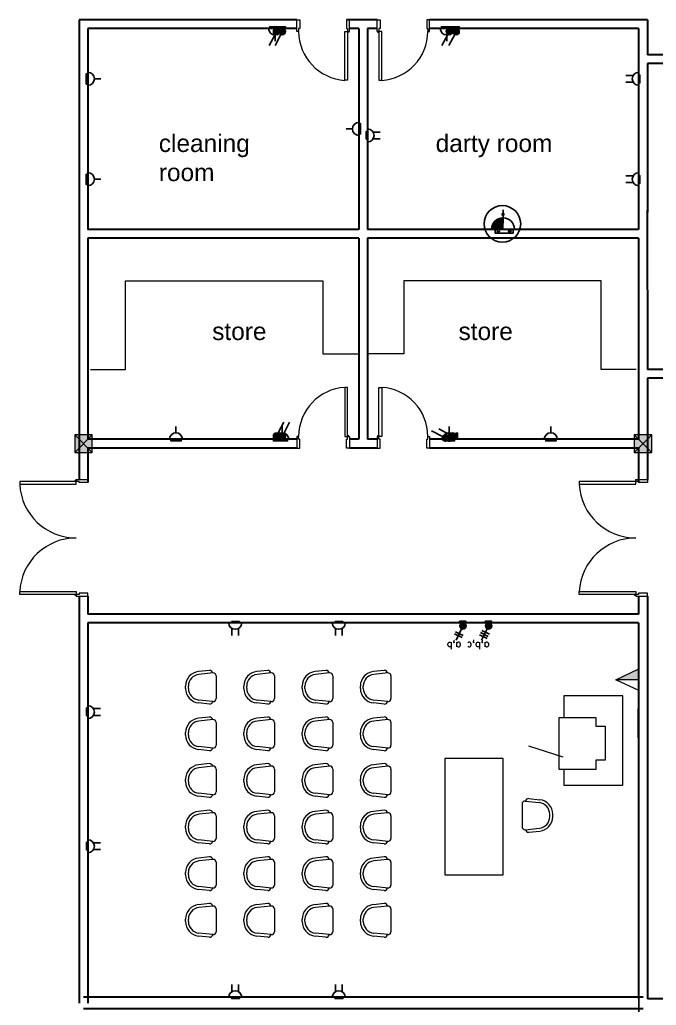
# Model space of a CAD drawing. Extents: x -15 to 148, y 313 to 399.
# Drawn here: x 16.3 to 27.23, y 348.56 to 365.48 of the extents above; entities that cross this region are included whole.
import ezdxf

# ---------------------------------------------------------------- set-up
doc = ezdxf.new("R2010")
doc.units = 0
doc.header["$LTSCALE"] = 0.15
doc.layers.get('0').update_dxf_attribs({"color": 252})
for name, color, linetype in [('0 BDH', 252, 'Continuous'), ('0 NAMES', 252, 'Continuous'), ('0 sockets', 252, 'Continuous'), ('0 sound', 252, 'Continuous'), ('d1', 252, 'Continuous'), ('E- Power- SYM', 4, 'Continuous'), ('E-SOCK', 2, 'Continuous'), ('E-TEXT', 3, 'Continuous'), ('grocol', 252, 'Continuous'), ('Lighting Swiches Layer', 4, 'Continuous'), ('XREF', 8, 'Continuous')]:
    doc.layers.add(name, color=color, linetype=linetype)
for name, color, linetype, lineweight in [('anal', 252, 'Continuous', 20), ('DOOR', 252, 'Continuous', 20), ('elev', 252, 'Continuous', 9), ('FUR', 252, 'Continuous', 9), ('sofa', 252, 'Continuous', 9), ('T-STRUCTURED', 7, 'Continuous', 0), ('wall', 252, 'Continuous', 30)]:
    doc.layers.add(name, color=color, linetype=linetype, lineweight=lineweight)
doc.styles.add('E80', font='simplex.shx', dxfattribs={"height": 200})
pattern_1 = [(0, (0, 0), (0, 6.985), [5.08, -1.905]), (90, (0, 0), (-6.985, 4e-16), [5.08, -1.905])]

# ---------------------------------------------------------------- blocks, each defined once
blk = doc.blocks.new('ARCH')
at = {"layer": 'anal'}
for points in [[(17.55, 358.35), (17.25, 358.35), (17.25, 358.05), (17.55, 358.05)], [(27.15, 358.35), (26.85, 358.35), (26.85, 358.05), (27.15, 358.05)]]:
    blk.add_hatch(color=256, dxfattribs=at).paths.add_polyline_path(points)
for p, q in [((17.25, 358.35), (17.55, 358.05)), ((17.55, 358.35), (17.25, 358.05)), ((17.55, 358.35), (17.25, 358.35)), ((17.25, 358.35), (17.25, 358.05)), ((17.55, 358.05), (17.55, 358.35)), ((26.85, 358.35), (27.15, 358.05)), ((27.15, 358.35), (26.85, 358.05)), ((27.15, 358.35), (26.85, 358.35)), ((26.85, 358.35), (26.85, 358.05)), ((27.15, 358.05), (27.15, 358.35)), ((17.25, 358.05), (17.55, 358.05)), ((26.85, 358.05), (27.15, 358.05))]:
    blk.add_line(p, q, dxfattribs=at)
at = {"layer": 'DOOR'}
for points in [[(21.091, 365.275), (21.061, 365.275), (21.061, 365.475), (21.111, 365.475), (21.111, 365.325), (21.091, 365.325)], [(21.931, 365.275), (21.961, 365.275), (21.961, 365.475), (21.911, 365.475), (21.911, 365.325), (21.931, 365.325)], [(22.469, 365.275), (22.439, 365.275), (22.439, 365.475), (22.489, 365.475), (22.489, 365.325), (22.469, 365.325)], [(23.309, 365.275), (23.339, 365.275), (23.339, 365.475), (23.289, 365.475), (23.289, 365.325), (23.309, 365.325)], [(21.931, 365.275), (21.931, 364.435), (21.883, 364.435), (21.883, 365.275)], [(22.469, 365.275), (22.469, 364.435), (22.517, 364.435), (22.517, 365.275)], [(21.931, 358.325), (21.931, 359.165), (21.883, 359.165), (21.883, 358.325)], [(22.469, 358.325), (22.469, 359.165), (22.517, 359.165), (22.517, 358.325)], [(21.091, 358.325), (21.061, 358.325), (21.061, 358.125), (21.111, 358.125), (21.111, 358.275), (21.091, 358.275)], [(21.931, 358.325), (21.961, 358.325), (21.961, 358.125), (21.911, 358.125), (21.911, 358.275), (21.931, 358.275)], [(22.469, 358.325), (22.439, 358.325), (22.439, 358.125), (22.489, 358.125), (22.489, 358.275), (22.469, 358.275)], [(23.309, 358.325), (23.339, 358.325), (23.339, 358.125), (23.289, 358.125), (23.289, 358.275), (23.309, 358.275)], [(17.275, 357.553), (16.305, 357.553), (16.305, 357.503), (17.275, 357.503)], [(17.275, 357.553), (17.275, 357.583), (17.475, 357.583), (17.475, 357.533), (17.325, 357.533), (17.325, 357.553)], [(26.875, 357.553), (25.905, 357.553), (25.905, 357.503), (26.875, 357.503)], [(26.875, 357.553), (26.875, 357.583), (27.075, 357.583), (27.075, 357.533), (26.925, 357.533), (26.925, 357.553)], [(17.275, 355.613), (16.305, 355.613), (16.305, 355.663), (17.275, 355.663)], [(17.275, 355.613), (17.275, 355.583), (17.475, 355.583), (17.475, 355.633), (17.325, 355.633), (17.325, 355.613)], [(26.875, 355.613), (25.905, 355.613), (25.905, 355.663), (26.875, 355.663)], [(26.875, 355.613), (26.875, 355.583), (27.075, 355.583), (27.075, 355.633), (26.925, 355.633), (26.925, 355.613)]]:
    blk.add_lwpolyline(points, close=True, dxfattribs=at)
for centre in [(21.941, 365.265), (22.459, 365.265), (21.941, 358.335), (22.459, 358.335), (17.265, 357.563), (17.265, 355.603), (26.865, 355.603)]:
    blk.add_circle(centre, 0.01, dxfattribs=at)
for centre, radius, start, end in [((21.936, 365.278), 0.845, 180.2218, 266.3889), ((22.464, 365.278), 0.845, 273.6111, 359.7782), ((21.936, 358.322), 0.845, 93.6111, 179.7782), ((22.464, 358.322), 0.845, 0.2218, 86.3889), ((17.275, 357.553), 0.971, 182.9508, 270), ((26.875, 357.553), 0.971, 182.9508, 270), ((17.275, 355.611), 0.971, 90, 177.0492), ((26.875, 355.611), 0.971, 90, 177.0492)]:
    blk.add_arc(centre, radius, start, end, dxfattribs=at)
at = {"layer": 'elev', "ltscale": 0.5}
for p, q in [((26.651, 353.873), (25.642, 353.873)), ((25.642, 353.873), (25.642, 353.493)), ((26.651, 352.339), (26.651, 353.873)), ((25.555, 353.493), (25.555, 352.617)), ((26.198, 353.493), (25.555, 353.493)), ((26.198, 353.347), (26.198, 353.493)), ((26.359, 353.347), (26.198, 353.347)), ((26.359, 352.777), (26.359, 353.347)), ((25.628, 352.821), (25.043, 353.011)), ((26.198, 352.777), (26.359, 352.777)), ((26.198, 352.617), (26.198, 352.777)), ((25.555, 352.617), (26.198, 352.617)), ((25.642, 352.617), (25.642, 352.339)), ((25.642, 352.339), (26.651, 352.339))]:
    blk.add_line(p, q, dxfattribs=at)
at = {"layer": 'FUR'}
for p, q in [((19.56, 354.309), (19.373, 354.289)), ((19.621, 354.266), (19.379, 354.24)), ((19.675, 354.216), (19.675, 353.825)), ((20.56, 354.309), (20.373, 354.289)), ((20.621, 354.266), (20.379, 354.24)), ((20.675, 354.216), (20.675, 353.825)), ((21.56, 354.309), (21.373, 354.289)), ((21.621, 354.266), (21.379, 354.24)), ((21.675, 354.216), (21.675, 353.825)), ((22.56, 354.309), (22.373, 354.289)), ((22.621, 354.266), (22.379, 354.24)), ((22.675, 354.216), (22.675, 353.825)), ((19.15, 354), (19.15, 354.041)), ((19.2, 354), (19.2, 354.041)), ((20.15, 354), (20.15, 354.041)), ((20.2, 354), (20.2, 354.041)), ((21.15, 354), (21.15, 354.041)), ((21.2, 354), (21.2, 354.041)), ((22.15, 354), (22.15, 354.041)), ((22.2, 354), (22.2, 354.041)), ((19.56, 353.731), (19.373, 353.751)), ((19.621, 353.775), (19.379, 353.801)), ((20.56, 353.731), (20.373, 353.751)), ((20.621, 353.775), (20.379, 353.801)), ((21.56, 353.731), (21.373, 353.751)), ((21.621, 353.775), (21.379, 353.801)), ((22.56, 353.731), (22.373, 353.751)), ((22.621, 353.775), (22.379, 353.801)), ((19.56, 353.509), (19.373, 353.489)), ((20.56, 353.509), (20.373, 353.489)), ((21.56, 353.509), (21.373, 353.489)), ((22.56, 353.509), (22.373, 353.489)), ((19.621, 353.466), (19.379, 353.44)), ((19.675, 353.416), (19.675, 353.025)), ((20.621, 353.466), (20.379, 353.44)), ((20.675, 353.416), (20.675, 353.025)), ((21.621, 353.466), (21.379, 353.44)), ((21.675, 353.416), (21.675, 353.025)), ((22.621, 353.466), (22.379, 353.44)), ((22.675, 353.416), (22.675, 353.025)), ((19.15, 353.2), (19.15, 353.241)), ((19.2, 353.2), (19.2, 353.241)), ((20.15, 353.2), (20.15, 353.241)), ((20.2, 353.2), (20.2, 353.241)), ((21.15, 353.2), (21.15, 353.241)), ((21.2, 353.2), (21.2, 353.241)), ((22.15, 353.2), (22.15, 353.241)), ((22.2, 353.2), (22.2, 353.241)), ((19.621, 352.975), (19.379, 353.001)), ((20.621, 352.975), (20.379, 353.001)), ((21.621, 352.975), (21.379, 353.001)), ((22.621, 352.975), (22.379, 353.001)), ((19.56, 352.931), (19.373, 352.951)), ((20.56, 352.931), (20.373, 352.951)), ((21.56, 352.931), (21.373, 352.951)), ((22.56, 352.931), (22.373, 352.951)), ((23.6, 352.8), (23.6, 350.8)), ((24.6, 352.8), (23.6, 352.8)), ((24.6, 350.8), (24.6, 352.8)), ((19.56, 352.709), (19.373, 352.689)), ((19.621, 352.666), (19.379, 352.64)), ((20.56, 352.709), (20.373, 352.689)), ((20.621, 352.666), (20.379, 352.64)), ((21.56, 352.709), (21.373, 352.689)), ((21.621, 352.666), (21.379, 352.64)), ((22.56, 352.709), (22.373, 352.689)), ((22.621, 352.666), (22.379, 352.64)), ((19.675, 352.616), (19.675, 352.225)), ((20.675, 352.616), (20.675, 352.225)), ((21.675, 352.616), (21.675, 352.225)), ((22.675, 352.616), (22.675, 352.225)), ((19.15, 352.4), (19.15, 352.441)), ((19.2, 352.4), (19.2, 352.441)), ((20.15, 352.4), (20.15, 352.441)), ((20.2, 352.4), (20.2, 352.441)), ((21.15, 352.4), (21.15, 352.441)), ((21.2, 352.4), (21.2, 352.441)), ((22.15, 352.4), (22.15, 352.441)), ((22.2, 352.4), (22.2, 352.441)), ((19.56, 352.131), (19.373, 352.151)), ((19.621, 352.175), (19.379, 352.201)), ((20.56, 352.131), (20.373, 352.151)), ((20.621, 352.175), (20.379, 352.201)), ((21.56, 352.131), (21.373, 352.151)), ((21.621, 352.175), (21.379, 352.201)), ((22.56, 352.131), (22.373, 352.151)), ((22.621, 352.175), (22.379, 352.201)), ((24.925, 352.016), (24.925, 351.625)), ((24.979, 352.066), (25.221, 352.04)), ((25.04, 352.109), (25.227, 352.089)), ((19.56, 351.909), (19.373, 351.889)), ((19.621, 351.866), (19.379, 351.84)), ((19.675, 351.816), (19.675, 351.425)), ((20.56, 351.909), (20.373, 351.889)), ((20.621, 351.866), (20.379, 351.84)), ((20.675, 351.816), (20.675, 351.425)), ((21.56, 351.909), (21.373, 351.889)), ((21.621, 351.866), (21.379, 351.84)), ((21.675, 351.816), (21.675, 351.425)), ((22.56, 351.909), (22.373, 351.889)), ((22.621, 351.866), (22.379, 351.84)), ((22.675, 351.816), (22.675, 351.425)), ((25.4, 351.8), (25.4, 351.841)), ((25.45, 351.8), (25.45, 351.841)), ((19.15, 351.6), (19.15, 351.641)), ((19.2, 351.6), (19.2, 351.641)), ((20.15, 351.6), (20.15, 351.641)), ((20.2, 351.6), (20.2, 351.641)), ((21.15, 351.6), (21.15, 351.641)), ((21.2, 351.6), (21.2, 351.641)), ((22.15, 351.6), (22.15, 351.641)), ((22.2, 351.6), (22.2, 351.641)), ((24.979, 351.575), (25.221, 351.601)), ((25.04, 351.531), (25.227, 351.551)), ((19.56, 351.331), (19.373, 351.351)), ((19.621, 351.375), (19.379, 351.401)), ((20.56, 351.331), (20.373, 351.351)), ((20.621, 351.375), (20.379, 351.401)), ((21.56, 351.331), (21.373, 351.351)), ((21.621, 351.375), (21.379, 351.401)), ((22.56, 351.331), (22.373, 351.351)), ((22.621, 351.375), (22.379, 351.401)), ((19.56, 351.109), (19.373, 351.089)), ((20.56, 351.109), (20.373, 351.089)), ((21.56, 351.109), (21.373, 351.089)), ((22.56, 351.109), (22.373, 351.089)), ((19.621, 351.066), (19.379, 351.04)), ((19.675, 351.016), (19.675, 350.625)), ((20.621, 351.066), (20.379, 351.04)), ((20.675, 351.016), (20.675, 350.625)), ((21.621, 351.066), (21.379, 351.04)), ((21.675, 351.016), (21.675, 350.625)), ((22.621, 351.066), (22.379, 351.04)), ((22.675, 351.016), (22.675, 350.625)), ((19.15, 350.8), (19.15, 350.841)), ((19.2, 350.8), (19.2, 350.841)), ((20.15, 350.8), (20.15, 350.841)), ((20.2, 350.8), (20.2, 350.841)), ((21.15, 350.8), (21.15, 350.841)), ((21.2, 350.8), (21.2, 350.841)), ((22.15, 350.8), (22.15, 350.841)), ((22.2, 350.8), (22.2, 350.841)), ((23.6, 350.8), (24.6, 350.8)), ((19.621, 350.575), (19.379, 350.601)), ((20.621, 350.575), (20.379, 350.601)), ((21.621, 350.575), (21.379, 350.601)), ((22.621, 350.575), (22.379, 350.601)), ((19.56, 350.531), (19.373, 350.551)), ((20.56, 350.531), (20.373, 350.551)), ((21.56, 350.531), (21.373, 350.551)), ((22.56, 350.531), (22.373, 350.551)), ((19.56, 350.309), (19.373, 350.289)), ((19.621, 350.266), (19.379, 350.24)), ((20.56, 350.309), (20.373, 350.289)), ((20.621, 350.266), (20.379, 350.24)), ((21.56, 350.309), (21.373, 350.289)), ((21.621, 350.266), (21.379, 350.24)), ((22.56, 350.309), (22.373, 350.289)), ((22.621, 350.266), (22.379, 350.24)), ((19.675, 350.216), (19.675, 349.825)), ((20.675, 350.216), (20.675, 349.825)), ((21.675, 350.216), (21.675, 349.825)), ((22.675, 350.216), (22.675, 349.825)), ((19.15, 350), (19.15, 350.041)), ((19.2, 350), (19.2, 350.041)), ((20.15, 350), (20.15, 350.041)), ((20.2, 350), (20.2, 350.041)), ((21.15, 350), (21.15, 350.041)), ((21.2, 350), (21.2, 350.041)), ((22.15, 350), (22.15, 350.041)), ((22.2, 350), (22.2, 350.041)), ((19.56, 349.731), (19.373, 349.751)), ((19.621, 349.775), (19.379, 349.801)), ((20.56, 349.731), (20.373, 349.751)), ((20.621, 349.775), (20.379, 349.801)), ((21.56, 349.731), (21.373, 349.751)), ((21.621, 349.775), (21.379, 349.801)), ((22.56, 349.731), (22.373, 349.751)), ((22.621, 349.775), (22.379, 349.801))]:
    blk.add_line(p, q, dxfattribs=at)
for centre, radius, start, end in [((19.4, 354.041), 0.25, 96.143, 180), ((19.4, 354.041), 0.2, 96.143, 180), ((19.565, 354.26), 0.05, 0, 96.143), ((19.625, 354.216), 0.05, 0, 94.9697), ((20.4, 354.041), 0.25, 96.143, 180), ((20.4, 354.041), 0.2, 96.143, 180), ((20.565, 354.26), 0.05, 0, 96.143), ((20.625, 354.216), 0.05, 0, 94.9697), ((21.4, 354.041), 0.25, 96.143, 180), ((21.4, 354.041), 0.2, 96.143, 180), ((21.565, 354.26), 0.05, 0, 96.143), ((21.625, 354.216), 0.05, 0, 94.9697), ((22.4, 354.041), 0.25, 96.143, 180), ((22.4, 354.041), 0.2, 96.143, 180), ((22.565, 354.26), 0.05, 0, 96.143), ((22.625, 354.216), 0.05, 0, 94.9697), ((19.4, 354), 0.25, 180, 263.857), ((19.4, 354), 0.2, 180, 263.857), ((20.4, 354), 0.25, 180, 263.857), ((20.4, 354), 0.2, 180, 263.857), ((21.4, 354), 0.25, 180, 263.857), ((21.4, 354), 0.2, 180, 263.857), ((22.4, 354), 0.25, 180, 263.857), ((22.4, 354), 0.2, 180, 263.857), ((19.625, 353.825), 0.05, 265.0303, 0), ((20.625, 353.825), 0.05, 265.0303, 0), ((21.625, 353.825), 0.05, 265.0303, 0), ((22.625, 353.825), 0.05, 265.0303, 0), ((19.565, 353.781), 0.05, 263.857, 0), ((20.565, 353.781), 0.05, 263.857, 0), ((21.565, 353.781), 0.05, 263.857, 0), ((22.565, 353.781), 0.05, 263.857, 0), ((19.4, 353.241), 0.25, 96.143, 180), ((19.565, 353.46), 0.05, 0, 96.143), ((20.4, 353.241), 0.25, 96.143, 180), ((20.565, 353.46), 0.05, 0, 96.143), ((21.4, 353.241), 0.25, 96.143, 180), ((21.565, 353.46), 0.05, 0, 96.143), ((22.4, 353.241), 0.25, 96.143, 180), ((22.565, 353.46), 0.05, 0, 96.143), ((19.4, 353.241), 0.2, 96.143, 180), ((19.625, 353.416), 0.05, 0, 94.9697), ((20.4, 353.241), 0.2, 96.143, 180), ((20.625, 353.416), 0.05, 0, 94.9697), ((21.4, 353.241), 0.2, 96.143, 180), ((21.625, 353.416), 0.05, 0, 94.9697), ((22.4, 353.241), 0.2, 96.143, 180), ((22.625, 353.416), 0.05, 0, 94.9697), ((19.4, 353.2), 0.25, 180, 263.857), ((19.4, 353.2), 0.2, 180, 263.857), ((20.4, 353.2), 0.25, 180, 263.857), ((20.4, 353.2), 0.2, 180, 263.857), ((21.4, 353.2), 0.25, 180, 263.857), ((21.4, 353.2), 0.2, 180, 263.857), ((22.4, 353.2), 0.25, 180, 263.857), ((22.4, 353.2), 0.2, 180, 263.857), ((19.565, 352.981), 0.05, 263.857, 0), ((19.625, 353.025), 0.05, 265.0303, 0), ((20.565, 352.981), 0.05, 263.857, 0), ((20.625, 353.025), 0.05, 265.0303, 0), ((21.565, 352.981), 0.05, 263.857, 0), ((21.625, 353.025), 0.05, 265.0303, 0), ((22.565, 352.981), 0.05, 263.857, 0), ((22.625, 353.025), 0.05, 265.0303, 0), ((19.4, 352.441), 0.25, 96.143, 180), ((19.4, 352.441), 0.2, 96.143, 180), ((19.565, 352.66), 0.05, 0, 96.143), ((19.625, 352.616), 0.05, 0, 94.9697), ((20.4, 352.441), 0.25, 96.143, 180), ((20.4, 352.441), 0.2, 96.143, 180), ((20.565, 352.66), 0.05, 0, 96.143), ((20.625, 352.616), 0.05, 0, 94.9697), ((21.4, 352.441), 0.25, 96.143, 180), ((21.4, 352.441), 0.2, 96.143, 180), ((21.565, 352.66), 0.05, 0, 96.143), ((21.625, 352.616), 0.05, 0, 94.9697), ((22.4, 352.441), 0.25, 96.143, 180), ((22.4, 352.441), 0.2, 96.143, 180), ((22.565, 352.66), 0.05, 0, 96.143), ((22.625, 352.616), 0.05, 0, 94.9697), ((19.4, 352.4), 0.25, 180, 263.857), ((19.4, 352.4), 0.2, 180, 263.857), ((20.4, 352.4), 0.25, 180, 263.857), ((20.4, 352.4), 0.2, 180, 263.857), ((21.4, 352.4), 0.25, 180, 263.857), ((21.4, 352.4), 0.2, 180, 263.857), ((22.4, 352.4), 0.25, 180, 263.857), ((22.4, 352.4), 0.2, 180, 263.857), ((19.565, 352.181), 0.05, 263.857, 0), ((19.625, 352.225), 0.05, 265.0303, 0), ((20.565, 352.181), 0.05, 263.857, 0), ((20.625, 352.225), 0.05, 265.0303, 0), ((21.565, 352.181), 0.05, 263.857, 0), ((21.625, 352.225), 0.05, 265.0303, 0), ((22.565, 352.181), 0.05, 263.857, 0), ((22.625, 352.225), 0.05, 265.0303, 0), ((24.975, 352.016), 0.05, 85.0303, 180), ((25.035, 352.06), 0.05, 83.857, 180), ((25.2, 351.841), 0.2, 0, 83.857), ((25.2, 351.841), 0.25, 0, 83.857), ((19.4, 351.641), 0.25, 96.143, 180), ((19.4, 351.641), 0.2, 96.143, 180), ((19.565, 351.86), 0.05, 0, 96.143), ((19.625, 351.816), 0.05, 0, 94.9697), ((20.4, 351.641), 0.25, 96.143, 180), ((20.4, 351.641), 0.2, 96.143, 180), ((20.565, 351.86), 0.05, 0, 96.143), ((20.625, 351.816), 0.05, 0, 94.9697), ((21.4, 351.641), 0.25, 96.143, 180), ((21.4, 351.641), 0.2, 96.143, 180), ((21.565, 351.86), 0.05, 0, 96.143), ((21.625, 351.816), 0.05, 0, 94.9697), ((22.4, 351.641), 0.25, 96.143, 180), ((22.4, 351.641), 0.2, 96.143, 180), ((22.565, 351.86), 0.05, 0, 96.143), ((22.625, 351.816), 0.05, 0, 94.9697), ((25.2, 351.8), 0.2, 276.143, 0), ((25.2, 351.8), 0.25, 276.143, 0), ((24.975, 351.625), 0.05, 180, 274.9697), ((19.4, 351.6), 0.25, 180, 263.857), ((19.4, 351.6), 0.2, 180, 263.857), ((20.4, 351.6), 0.25, 180, 263.857), ((20.4, 351.6), 0.2, 180, 263.857), ((21.4, 351.6), 0.25, 180, 263.857), ((21.4, 351.6), 0.2, 180, 263.857), ((22.4, 351.6), 0.25, 180, 263.857), ((22.4, 351.6), 0.2, 180, 263.857), ((25.035, 351.581), 0.05, 180, 276.143), ((19.565, 351.381), 0.05, 263.857, 0), ((19.625, 351.425), 0.05, 265.0303, 0), ((20.565, 351.381), 0.05, 263.857, 0), ((20.625, 351.425), 0.05, 265.0303, 0), ((21.565, 351.381), 0.05, 263.857, 0), ((21.625, 351.425), 0.05, 265.0303, 0), ((22.565, 351.381), 0.05, 263.857, 0), ((22.625, 351.425), 0.05, 265.0303, 0), ((19.565, 351.06), 0.05, 0, 96.143), ((20.565, 351.06), 0.05, 0, 96.143), ((21.565, 351.06), 0.05, 0, 96.143), ((22.565, 351.06), 0.05, 0, 96.143), ((19.4, 350.841), 0.25, 96.143, 180), ((19.4, 350.841), 0.2, 96.143, 180), ((19.625, 351.016), 0.05, 0, 94.9697), ((20.4, 350.841), 0.25, 96.143, 180), ((20.4, 350.841), 0.2, 96.143, 180), ((20.625, 351.016), 0.05, 0, 94.9697), ((21.4, 350.841), 0.25, 96.143, 180), ((21.4, 350.841), 0.2, 96.143, 180), ((21.625, 351.016), 0.05, 0, 94.9697), ((22.4, 350.841), 0.25, 96.143, 180), ((22.4, 350.841), 0.2, 96.143, 180), ((22.625, 351.016), 0.05, 0, 94.9697), ((19.4, 350.8), 0.25, 180, 263.857), ((19.4, 350.8), 0.2, 180, 263.857), ((20.4, 350.8), 0.25, 180, 263.857), ((20.4, 350.8), 0.2, 180, 263.857), ((21.4, 350.8), 0.25, 180, 263.857), ((21.4, 350.8), 0.2, 180, 263.857), ((22.4, 350.8), 0.25, 180, 263.857), ((22.4, 350.8), 0.2, 180, 263.857), ((19.625, 350.625), 0.05, 265.0303, 0), ((20.625, 350.625), 0.05, 265.0303, 0), ((21.625, 350.625), 0.05, 265.0303, 0), ((22.625, 350.625), 0.05, 265.0303, 0), ((19.565, 350.581), 0.05, 263.857, 0), ((20.565, 350.581), 0.05, 263.857, 0), ((21.565, 350.581), 0.05, 263.857, 0), ((22.565, 350.581), 0.05, 263.857, 0), ((19.4, 350.041), 0.25, 96.143, 180), ((19.565, 350.26), 0.05, 0, 96.143), ((19.625, 350.216), 0.05, 0, 94.9697), ((20.4, 350.041), 0.25, 96.143, 180), ((20.565, 350.26), 0.05, 0, 96.143), ((20.625, 350.216), 0.05, 0, 94.9697), ((21.4, 350.041), 0.25, 96.143, 180), ((21.565, 350.26), 0.05, 0, 96.143), ((21.625, 350.216), 0.05, 0, 94.9697), ((22.4, 350.041), 0.25, 96.143, 180), ((22.565, 350.26), 0.05, 0, 96.143), ((22.625, 350.216), 0.05, 0, 94.9697), ((19.4, 350.041), 0.2, 96.143, 180), ((20.4, 350.041), 0.2, 96.143, 180), ((21.4, 350.041), 0.2, 96.143, 180), ((22.4, 350.041), 0.2, 96.143, 180), ((19.4, 350), 0.25, 180, 263.857), ((19.4, 350), 0.2, 180, 263.857), ((20.4, 350), 0.25, 180, 263.857), ((20.4, 350), 0.2, 180, 263.857), ((21.4, 350), 0.25, 180, 263.857), ((21.4, 350), 0.2, 180, 263.857), ((22.4, 350), 0.25, 180, 263.857), ((22.4, 350), 0.2, 180, 263.857), ((19.565, 349.781), 0.05, 263.857, 0), ((19.625, 349.825), 0.05, 265.0303, 0), ((20.565, 349.781), 0.05, 263.857, 0), ((20.625, 349.825), 0.05, 265.0303, 0), ((21.565, 349.781), 0.05, 263.857, 0), ((21.625, 349.825), 0.05, 265.0303, 0), ((22.565, 349.781), 0.05, 263.857, 0), ((22.625, 349.825), 0.05, 265.0303, 0)]:
    blk.add_arc(centre, radius, start, end, dxfattribs=at)
at = {"layer": 'grocol', "ltscale": 0.5}
blk.add_line((26.927, 344.826), (26.927, 348.67), dxfattribs=at)
at = {"layer": 'sofa'}
for p, q in [((18.12, 360.992), (21.506, 360.992)), ((18.12, 359.471), (18.12, 360.992)), ((21.506, 360.992), (21.506, 359.743)), ((22.894, 360.992), (22.894, 359.743)), ((26.28, 360.992), (22.894, 360.992)), ((26.28, 359.471), (26.28, 360.992)), ((21.506, 359.743), (22.125, 359.743)), ((22.894, 359.743), (22.275, 359.743)), ((17.52, 359.471), (18.12, 359.471)), ((26.88, 359.471), (26.28, 359.471))]:
    blk.add_line(p, q, dxfattribs=at)
at = {"layer": 'wall'}
for p, q in [((17.325, 365.475), (17.325, 357.583)), ((21.061, 365.475), (17.325, 365.475)), ((17.475, 365.325), (17.475, 361.875)), ((21.061, 365.325), (17.475, 365.325)), ((17.475, 365.325), (17.475, 364.275)), ((22.439, 365.475), (21.911, 365.475)), ((22.125, 365.325), (21.961, 365.325)), ((22.125, 365.325), (22.125, 361.875)), ((22.275, 365.325), (22.275, 361.875)), ((22.439, 365.325), (22.275, 365.325)), ((22.439, 365.325), (22.275, 365.325)), ((27.075, 365.475), (23.339, 365.475)), ((23.925, 365.325), (23.339, 365.325)), ((23.925, 365.325), (23.339, 365.325)), ((26.925, 365.325), (23.339, 365.325)), ((26.925, 365.325), (26.925, 361.875)), ((26.925, 365.325), (26.925, 361.875)), ((27.075, 365.475), (27, 365.475)), ((27.075, 365.475), (27.075, 364.875)), ((27.075, 365.325), (27.075, 364.875)), ((27.499, 364.875), (27.075, 364.875)), ((27.075, 364.725), (27.075, 363.075)), ((27.075, 364.725), (27.075, 362.175)), ((27.499, 364.725), (27.075, 364.725)), ((17.475, 364.125), (17.475, 361.875)), ((26.925, 364.125), (26.925, 361.875)), ((27.074, 362.204), (27.075, 359.475)), ((22.125, 361.875), (17.475, 361.875)), ((26.925, 361.875), (22.275, 361.875)), ((22.125, 361.725), (17.475, 361.725)), ((17.475, 361.725), (17.475, 360.675)), ((17.475, 361.725), (17.475, 358.275)), ((22.125, 361.725), (22.125, 358.275)), ((26.925, 361.725), (22.275, 361.725)), ((22.275, 361.725), (22.275, 358.275)), ((26.925, 361.725), (26.925, 360.675)), ((26.925, 361.725), (26.925, 358.275)), ((27.549, 359.475), (27.075, 359.475)), ((27.499, 359.325), (27.075, 359.325)), ((27.075, 359.325), (27.075, 358.275)), ((21.061, 358.275), (17.475, 358.275)), ((22.125, 358.275), (21.961, 358.275)), ((22.439, 358.275), (22.275, 358.275)), ((23.925, 358.275), (23.339, 358.275)), ((26.925, 358.275), (23.911, 358.275)), ((27.075, 358.282), (27.075, 357.583)), ((27.075, 358.282), (27.075, 357.583)), ((21.061, 358.125), (17.475, 358.125)), ((17.475, 358.125), (17.475, 357.533)), ((22.439, 358.125), (21.961, 358.125)), ((23.925, 358.125), (23.339, 358.125)), ((26.925, 358.125), (23.917, 358.125)), ((26.925, 358.125), (26.925, 357.533)), ((26.925, 358.125), (26.925, 357.533)), ((17.325, 355.583), (17.325, 348.6)), ((17.475, 355.583), (17.475, 355.275)), ((26.925, 355.583), (26.925, 355.275)), ((27.075, 355.583), (27.075, 348.675)), ((26.925, 355.451), (26.925, 355.275)), ((27.075, 355.401), (27.075, 352.8)), ((23.925, 355.275), (17.475, 355.275)), ((26.925, 355.275), (23.858, 355.275)), ((24, 355.125), (17.475, 355.125)), ((17.475, 355.125), (17.475, 348.6)), ((26.925, 355.125), (24, 355.125)), ((26.925, 355.125), (26.925, 354.525)), ((26.925, 355.125), (26.925, 354.525)), ((26.925, 354.525), (26.925, 353.75)), ((26.925, 354.525), (26.925, 353.75)), ((26.925, 353.823), (26.925, 352.983)), ((26.925, 353.65), (26.925, 353.15)), ((26.925, 353.15), (26.925, 353.65)), ((26.925, 353.65), (26.925, 353.15)), ((26.925, 353.65), (26.925, 353.15)), ((26.925, 353.05), (26.925, 348.675)), ((26.925, 353.05), (26.925, 352.8)), ((27, 348.7), (17.4, 348.7)), ((29.925, 348.675), (27.075, 348.675)), ((27, 348.5), (17.4, 348.5))]:
    blk.add_line(p, q, dxfattribs=at)
at = {"layer": 'd1', "char_height": 0.3, "width": 2.4256, "attachment_point": 1}
for s, insert in [('{\\fArial|b0|i0|c0|p34;cleaning room}', (18.692, 363.505)), ('{\\fArial|b0|i0|c0|p34;darty room}', (23.442, 363.505)), ('{\\fArial|b0|i0|c0|p34;store}', (19.608, 360.278)), ('{\\fArial|b0|i0|c0|p34;store}', (23.835, 360.278))]:
    blk.add_mtext(s, dxfattribs=dict(at, insert=insert))
blk = doc.blocks.new('s')
at = {"layer": '0 BDH', "linetype": 'ByBlock'}
h = blk.add_hatch(dxfattribs=at)
h.set_pattern_fill('ANGLE', color=2)
h.set_pattern_definition([(0, (-147.759, -393.318), (0, 6.985), [5.08, -1.905]), (90, (-147.759, -393.318), (-6.985, 4e-16), [5.08, -1.905])])
h.paths.add_polyline_path([(0.073, 0.002, 1), (0.054, 0.002, 1)])
at = {"layer": '0 BDH', "color": 6, "linetype": 'ByBlock'}
blk.add_lwpolyline([(-0.089, 0.015), (0.089, 0.015), (0.089, -0.015), (-0.089, -0.015)], close=True, dxfattribs=at)
for centre in [(-0.064, 0.002), (0.064, 0.002)]:
    blk.add_circle(centre, 0.00918, dxfattribs=at)
blk = doc.blocks.new('*U178')
at = {"layer": 'E-SOCK'}
for p, q in [((-0.077, -0.021), (-0.077, 0.142)), ((0.077, -0.021), (0.077, 0.142)), ((-0.223, -0.149), (0.223, -0.149))]:
    blk.add_line(p, q, dxfattribs=at)
blk.add_arc((0, -0.149), 0.149, 0, 180, dxfattribs=at)
at = {"layer": '0 BDH', "color": 6, "linetype": 'ByBlock'}
blk.add_blockref('s', (-0.005, -0.163), dxfattribs=at)
blk = doc.blocks.new('*U165')
at = {"linetype": 'ByBlock'}
h = blk.add_hatch(dxfattribs=at)
h.set_pattern_fill('ANGLE', color=2)
h.set_pattern_definition([(0, (-301.6926, 2.516), (0, 6.985), [5.08, -1.905]), (90, (-301.6926, 2.516), (-6.985, 4e-16), [5.08, -1.905])])
h.paths.add_polyline_path([(87, -25, 1), (127, -25, 1)])
at = {"color": 6, "linetype": 'ByBlock'}
blk.add_lwpolyline([(-154, 0), (164, 0), (164, -52), (-154, -52)], close=True, dxfattribs=at)
for centre in [(-107, -25), (107, -25)]:
    blk.add_circle(centre, 20.1, dxfattribs=at)
at = {"layer": 'E-SOCK'}
for p, q in [((0, 200), (0, 395)), ((-300, 0), (300, 0))]:
    blk.add_line(p, q, dxfattribs=at)
blk.add_arc((0, 0), 200, 0, 180, dxfattribs=at)
blk = doc.blocks.new('POWER SOCKET')
at = {"linetype": 'ByBlock'}
h = blk.add_hatch(dxfattribs=at)
h.set_pattern_fill('ANGLE', color=2)
h.set_pattern_definition(pattern_1)
h.paths.add_polyline_path([(127, -39, 1), (183, -39, 1)])
at = {"layer": 'E- Power- SYM'}
blk.add_hatch(color=256, dxfattribs=at).paths.add_polyline_path([(0, 262, 0.414214), (-262, 0), (-3, 0)])
at = {"layer": 'XREF'}
h = blk.add_hatch(color=1, dxfattribs=at)
edge = h.paths.add_edge_path()
edge.add_arc((-1, 340), 42.3, 0, 360)
at = {"color": 6, "linetype": 'ByBlock'}
blk.add_lwpolyline([(-183, 0), (229, 0), (229, -88), (-183, -88)], close=True, dxfattribs=at)
for centre in [(-109, -39), (155, -39)]:
    blk.add_circle(centre, 27.9, dxfattribs=at)
at = {"layer": 'E- Power- SYM'}
for p, q in [((0, 262, 0), (0, 442, 0)), ((321, 0, 0), (-327, 0, 0))]:
    blk.add_line(p, q, dxfattribs=at)
at = {"layer": 'E- Power- SYM', "elevation": 0}
blk.add_lwpolyline([(0, 262), (-3, 0)], dxfattribs=at)
at = {"layer": 'E- Power- SYM'}
blk.add_circle((-14, 124, 0), 418, dxfattribs=at)
blk.add_arc((0, 0, 0), 262, 0, 180, dxfattribs=at)
blk = doc.blocks.new('*U180')
at = {"layer": 'E-SOCK'}
for p, q in [((-0.077, -0.021), (-0.077, 0.142)), ((0.077, -0.021), (0.077, 0.142)), ((-0.223, -0.149), (0.223, -0.149))]:
    blk.add_line(p, q, dxfattribs=at)
blk.add_arc((0, -0.149), 0.149, 0, 180, dxfattribs=at)
at = {"layer": '0 BDH', "color": 6, "linetype": 'ByBlock'}
blk.add_blockref('s', (-0.005, -0.163), dxfattribs=at)
blk = doc.blocks.new('11')
at = {"layer": 'Lighting Swiches Layer'}
blk.add_hatch(color=256, dxfattribs=at).paths.add_polyline_path([(77310, 15167, 1), (77089, 15167, 1)])
blk.add_line((77251, 15264), (77455, 15654), dxfattribs=at)
blk.add_circle((77200, 15167), 110, dxfattribs=at)
blk = doc.blocks.new('switch one way one gang')
at = {"linetype": 'ByBlock'}
h = blk.add_hatch(dxfattribs=at)
h.set_pattern_fill('ANGLE', color=2)
h.set_pattern_definition(pattern_1)
h.paths.add_polyline_path([(0.098, -0.05, 1), (0.16, -0.05, 1)])
h = blk.add_hatch(dxfattribs=at)
h.set_pattern_fill('ANGLE', color=2)
h.set_pattern_definition(pattern_1)
h.paths.add_polyline_path([(0.16, -0.05, 1), (0.098, -0.05, 1)])
at = {"color": 6, "linetype": 'ByBlock'}
blk.add_lwpolyline([(-0.179, 0), (0.179, 0), (0.179, -0.095), (-0.179, -0.095)], close=True, dxfattribs=at)
for centre in [(-0.129, -0.05), (0.129, -0.05)]:
    blk.add_circle(centre, 0.0311, dxfattribs=at)
at = {"layer": 'E- Power- SYM', "xscale": 0.001626735360157606, "yscale": 0.001626735360157606, "zscale": 0.001626735360157606}
blk.add_blockref('11', (-125.583, -24.493), dxfattribs=at)
blk = doc.blocks.new('SW4')
at = {"layer": 'Lighting Swiches Layer'}
blk.add_hatch(color=256, dxfattribs=at).paths.add_polyline_path([(11474.449, 3618.934, 1), (11474.229, 3618.934, 1)])
for p, q in [((11474.388, 3619.033), (11474.585, 3619.427)), ((11474.31, 3619.221), (11474.58, 3619.087)), ((11474.35, 3619.298), (11474.619, 3619.164)), ((11474.39, 3619.374), (11474.659, 3619.24))]:
    blk.add_line(p, q, dxfattribs=at)
blk.add_circle((11474.339, 3618.934), 0.11, dxfattribs=at)
blk = doc.blocks.new('switch one way three gang')
at = {"linetype": 'ByBlock'}
h = blk.add_hatch(dxfattribs=at)
h.set_pattern_fill('ANGLE', color=2)
h.set_pattern_definition([(0, (0.008, -0.0005), (0, 6.985), [5.08, -1.905]), (90, (0.008, -0.0005), (-6.985, 4e-16), [5.08, -1.905])])
h.paths.add_polyline_path([(0.168, -0.051, 1), (0.105, -0.051, 1)])
h = blk.add_hatch(dxfattribs=at)
h.set_pattern_fill('ANGLE', color=2)
h.set_pattern_definition(pattern_1)
h.paths.add_polyline_path([(0.105, -0.051, 1), (0.168, -0.051, 1)])
at = {"color": 6, "linetype": 'ByBlock'}
blk.add_lwpolyline([(-0.171, 0), (0.187, 0), (0.187, -0.095), (-0.171, -0.095)], close=True, dxfattribs=at)
for centre in [(-0.121, -0.051), (0.137, -0.051)]:
    blk.add_circle(centre, 0.0311, dxfattribs=at)
at = {"layer": 'Lighting Swiches Layer', "xscale": 1.626735360157606, "yscale": 1.626735360157606, "zscale": 1.626735360157606}
blk.add_blockref('SW4', (-18665.714, -5886.869), dxfattribs=at)
at = {"layer": 'E-TEXT', "style": 'E80'}
blk.add_text('a,b,c', height=0.4, rotation=360, dxfattribs=at).set_placement((-0.057, 1.102))
blk = doc.blocks.new('switch one way two gang')
at = {"linetype": 'ByBlock'}
h = blk.add_hatch(dxfattribs=at)
h.set_pattern_fill('ANGLE', color=2)
h.set_pattern_definition([(0, (0.01, -0.0003), (0, 6.985), [5.08, -1.905]), (90, (0.01, -0.0003), (-6.985, 4e-16), [5.08, -1.905])])
h.paths.add_polyline_path([(0.17, -0.05, 1), (0.107, -0.05, 1)])
h = blk.add_hatch(dxfattribs=at)
h.set_pattern_fill('ANGLE', color=2)
h.set_pattern_definition(pattern_1)
h.paths.add_polyline_path([(0.107, -0.05, 1), (0.17, -0.05, 1)])
at = {"layer": 'Lighting Swiches Layer'}
blk.add_hatch(color=256, dxfattribs=at).paths.add_polyline_path([(0.179, 0.179, 1), (-0.179, 0.179, 1)])
at = {"color": 6, "linetype": 'ByBlock'}
blk.add_lwpolyline([(-0.169, 0), (0.189, 0), (0.189, -0.095), (-0.169, -0.095)], close=True, dxfattribs=at)
for centre in [(-0.119, -0.05), (0.139, -0.05)]:
    blk.add_circle(centre, 0.0311, dxfattribs=at)
at = {"layer": 'Lighting Swiches Layer'}
for p, q in [((-0.02, 0.721), (0.422, 0.511)), ((0.042, 0.847), (0.484, 0.637)), ((0.077, 0.341), (0.384, 0.988))]:
    blk.add_line(p, q, dxfattribs=at)
blk.add_circle((0, 0.179), 0.179, dxfattribs=at)
at = {"layer": 'E-TEXT', "style": 'E80'}
blk.add_text('a,b', height=0.408, rotation=360, dxfattribs=at).set_placement((0.081, 1.105))
blk = doc.blocks.new('DAR-DB112-B1-TI0003_dwg__U74-18406553-LEGEND')
at = {"layer": 'T-STRUCTURED'}
blk.add_hatch(color=256, dxfattribs=at).paths.add_polyline_path([(0, 0), (0, 295), (-138, 295)])
blk.add_line((0, 295), (0, 0), dxfattribs=at)
at = {"layer": 'T-STRUCTURED', "flags": 128}
blk.add_lwpolyline([(138, 295), (0, 0), (-138, 295)], close=True, dxfattribs=at)
blk = doc.blocks.new('data and tele')
at = {"xscale": 0.001331826653845942, "yscale": 0.001331826653845942, "zscale": 0.001331826653845942}
blk.add_blockref('DAR-DB112-B1-TI0003_dwg__U74-18406553-LEGEND', (0, -0.392), dxfattribs=at)

msp = doc.modelspace()

# ---------------------------------------------------------------- block references
at = {"layer": '0 NAMES', "color": 6, "linetype": 'ByBlock', "xscale": 0.3, "yscale": 0.3, "zscale": 0.3}
for name, p, rotation in [('switch one way one gang', (20.711, 365.325), 180), ('switch one way one gang', (20.811, 365.325), 180), ('switch one way one gang', (23.675, 365.325), 180), ('switch one way one gang', (23.794, 365.325), 180), ('switch one way one gang', (23.662, 358.296), 90), ('switch one way one gang', (23.789, 358.329), 90), ('switch one way two gang', (23.91, 355.125), 180), ('switch one way three gang', (24.35, 355.125), 180)]:
    msp.add_blockref(name, p, dxfattribs=dict(at, rotation=rotation))
for p in [(20.711, 358.275), (20.811, 358.275)]:
    msp.add_blockref('switch one way one gang', p, dxfattribs=at)
at = {"layer": '0 sockets', "color": 3}
msp.add_blockref('ARCH', (0, 0), dxfattribs=at)
for name, p, xscale, yscale, zscale, rotation in [('*U165', (20.687, 365.325), 0.0005570000000000001, 0.0005570000000000001, 0.0005570000000000001, 180), ('*U165', (23.632, 365.325), 0.0005570000000000001, 0.0005570000000000001, 0.0005570000000000001, 180), ('*U165', (17.475, 364.462), 0.0005570000000000001, 0.0005570000000000001, 0.0005570000000000001, 270), ('*U180', (26.814, 364.462), 0.75, 0.75, 0.75, 90), ('*U165', (22.125, 363.6), 0.0005570000000000001, 0.0005570000000000001, 0.0005570000000000001, 90), ('*U180', (22.386, 363.489), 0.75, 0.75, 0.75, 270), ('*U165', (17.475, 362.738), 0.0005570000000000001, 0.0005570000000000001, 0.0005570000000000001, 270), ('*U180', (26.814, 362.738), 0.75, 0.75, 0.75, 90), ('*U178', (20.003, 355.014), 0.75, 0.75, 0.75, 180), ('*U178', (21.779, 355.014), 0.75, 0.75, 0.75, 180), ('*U178', (17.586, 353.595), 0.75, 0.75, 0.75, 270), ('*U178', (17.586, 351.291), 0.75, 0.75, 0.75, 270)]:
    msp.add_blockref(name, p, dxfattribs=dict(at, xscale=xscale, yscale=yscale, zscale=zscale, rotation=rotation))
for name, p, xscale, yscale, zscale in [('POWER SOCKET', (24.598, 361.879), 0.00075, 0.00075, 0.00075), ('*U165', (18.986, 358.275), 0.0005570000000000001, 0.0005570000000000001, 0.0005570000000000001), ('*U165', (20.811, 358.275), 0.0005570000000000001, 0.0005570000000000001, 0.0005570000000000001), ('*U165', (23.675, 358.275), 0.0005570000000000001, 0.0005570000000000001, 0.0005570000000000001), ('*U165', (25.418, 358.275), 0.0005570000000000001, 0.0005570000000000001, 0.0005570000000000001), ('*U178', (20.003, 348.811), -0.75, 0.75, 0.75), ('*U178', (21.779, 348.811), -0.75, 0.75, 0.75)]:
    msp.add_blockref(name, p, dxfattribs=dict(at, xscale=xscale, yscale=yscale, zscale=zscale))
at = {"layer": '0 sound', "color": 3, "rotation": 270}
msp.add_blockref('data and tele', (26.925, 354.15), dxfattribs=at)

doc.saveas('drawing.dxf')
